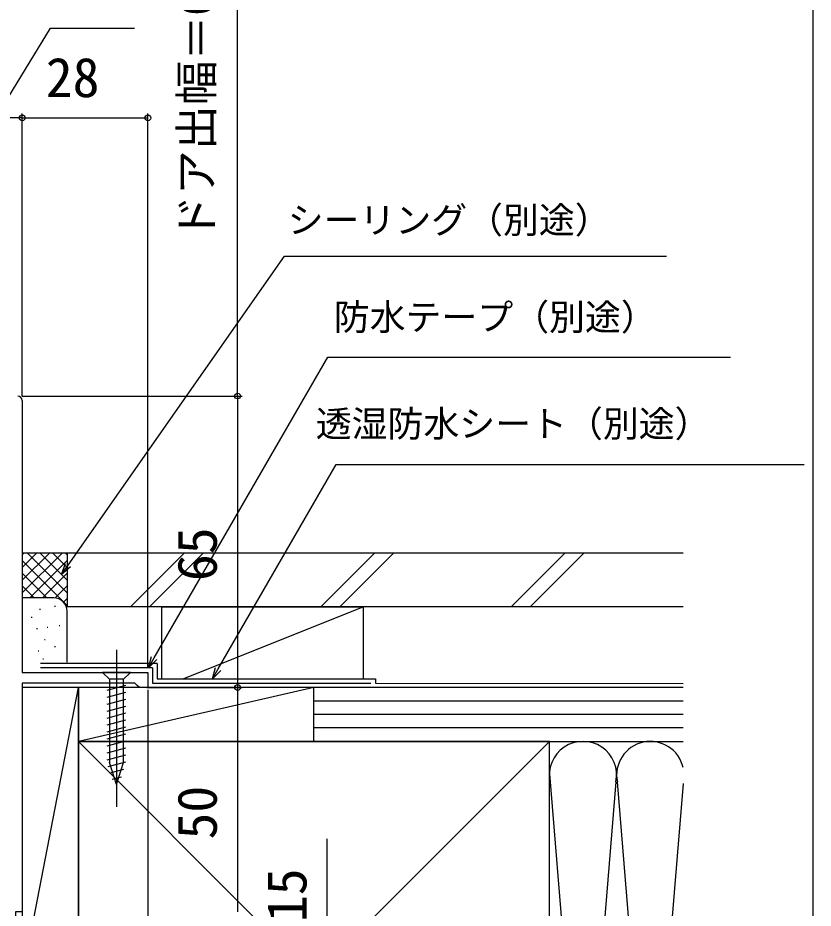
# Model space of a CAD drawing. Units: millimetres, scale not verified. Extents: x -525 to 525, y -783 to 778.
# Drawn here: x 347.7 to 525, y -508.8 to -310.3 of the extents above; entities that cross this region are included whole.
import ezdxf
from ezdxf.enums import TextEntityAlignment as Align

# ---------------------------------------------------------------- set-up
doc = ezdxf.new("R2010")
doc.units = ezdxf.units.MM
doc.header["$LTSCALE"] = 4
for name, color, linetype in [('0-2_YKK_11', 7, 'Continuous'), ('0-5_YKK_13', 4, 'Continuous'), ('0-7_YKK_D', 6, 'Continuous'), ('0-8_YKK_ZWAK', 7, 'Continuous'), ('0-9_YSS_K', 3, 'Continuous'), ('0-A_YSS_KE', 3, 'Continuous')]:
    doc.layers.add(name, color=color, linetype=linetype)
doc.styles.add('ＭＳ ゴシック', font='')
doc.styles.get('ＭＳ ゴシック').set_extended_font_data('MS Gothic')

msp = doc.modelspace()

# ---------------------------------------------------------------- linework, layer by layer
at = {"layer": '0-2_YKK_11'}
msp.add_lwpolyline([(348.684, -395.6), (348.684, -456.2), (376.684, -456.2), (376.684, -459.6), (374.784, -459.6), (374.284, -459.1), (373.784, -458.6), (348.684, -458.6), (348.684, -509.6), (347.184, -509.6), (347.184, -522.1), (348.684, -522.1), (348.684, -524.6), (344.684, -524.6), (344.684, -509.6)], dxfattribs=at)
msp.add_arc((347.684, -395.6), 1, 0.00001, 89.99999, dxfattribs=at)
at = {"layer": '0-5_YKK_13'}
for p, q in [((369.684, -451.166), (369.685, -486.2)), ((372.784, -456.2), (366.584, -456.2)), ((366.584, -456.2), (368.134, -457.75)), ((372.784, -456.2), (371.234, -457.75)), ((368.134, -457.75), (368.135, -476.284)), ((371.234, -457.75), (368.134, -457.75)), ((371.235, -476.284), (371.234, -457.75)), ((367.584, -460.176), (371.784, -459.051)), ((367.584, -461.729), (371.784, -460.604)), ((367.584, -463.282), (371.784, -462.157)), ((367.584, -464.835), (371.784, -463.71)), ((367.584, -466.388), (371.784, -465.263)), ((367.585, -467.941), (371.785, -466.816)), ((367.585, -469.494), (371.785, -468.368)), ((367.585, -471.047), (371.785, -469.921)), ((367.585, -472.6), (371.785, -471.474)), ((367.585, -474.153), (371.785, -473.027)), ((367.585, -475.706), (371.785, -474.58)), ((367.843, -477.189), (371.785, -476.133)), ((369.685, -481.2), (368.135, -476.284)), ((369.685, -481.2), (371.235, -476.284)), ((368.295, -478.621), (371.331, -477.808)), ((368.746, -480.053), (370.796, -479.504))]:
    msp.add_line(p, q, dxfattribs=at)
at = {"layer": '0-7_YKK_D'}
for p, q in [((396.684, -394.6), (396.684, -165.428)), ((348.683, -332.602), (336.684, -332.602)), ((348.683, -394.6), (348.683, -331.602)), ((348.684, -392.6), (348.684, -331.602)), ((348.684, -332.602), (376.684, -332.602)), ((376.684, -455.2), (376.684, -331.602)), ((348.684, -394.6), (397.684, -394.6)), ((348.684, -394.6), (397.682, -394.6)), ((396.682, -394.6), (396.682, -459.6)), ((376.484, -459.6), (397.682, -459.6)), ((376.484, -459.6), (397.682, -459.6)), ((376.684, -460.1), (376.684, -751.1)), ((396.682, -459.6), (396.682, -509.6))]:
    msp.add_line(p, q, dxfattribs=at)
for points in [[(342.683, -332.602), (354.972, -312.602), (373.699, -312.602)], [(357.445, -434.392), (358.907, -432.303), (407.134, -363.429), (492.309, -363.429)], [(376.813, -455.207), (378.088, -452.999), (416.786, -385.972), (506.544, -385.972)], [(391.099, -457.638), (392.374, -455.43), (418.683, -409.861), (522.994, -409.861)], [(359.467, -432.695), (357.445, -434.392), (358.348, -431.911)], [(378.679, -453.34), (376.813, -455.207), (377.496, -452.657)], [(392.966, -455.772), (391.099, -457.638), (391.782, -455.088)], [(396.682, -517.1), (416.682, -512.04), (416.682, -493.313)]]:
    msp.add_lwpolyline(points, dxfattribs=at)
for centre in [(348.683, -332.602), (348.684, -332.602), (376.684, -332.602), (396.682, -394.6), (396.684, -394.6), (396.682, -459.6), (396.682, -459.6)]:
    msp.add_circle(centre, 0.637, dxfattribs=at)
at = {"layer": '0-8_YKK_ZWAK'}
msp.add_lwpolyline([(-525, -782.6), (525, -782.6), (525, 747.4)], dxfattribs=at)
at = {"layer": '0-9_YSS_K'}
for p, q in [((358.682, -429.6), (348.682, -429.6)), ((348.682, -438.458), (357.54, -429.6)), ((348.682, -435.629), (354.712, -429.6)), ((348.682, -432.801), (351.883, -429.6)), ((348.682, -429.973), (349.055, -429.6)), ((349.824, -429.6), (358.682, -438.458)), ((352.653, -429.6), (358.682, -435.629)), ((355.481, -429.6), (358.682, -432.801)), ((358.31, -429.6), (358.682, -429.973)), ((384.792, -429.6), (372.792, -441.6)), ((389.035, -429.6), (377.035, -441.6)), ((427.219, -429.6), (415.219, -441.6)), ((431.461, -429.6), (419.461, -441.6)), ((469.645, -429.6), (457.645, -441.6)), ((473.888, -429.6), (461.888, -441.6)), ((348.682, -431.286), (358.682, -441.286)), ((350.368, -439.6), (358.682, -431.286)), ((348.682, -434.115), (354.167, -439.6)), ((353.197, -439.6), (358.682, -434.115)), ((348.682, -436.943), (351.357, -439.618)), ((356.008, -439.618), (358.682, -436.943)), ((355.682, -439.6), (348.682, -439.6)), ((357.888, -440.566), (358.682, -439.772)), ((352.539, -442.095), (352.739, -442.095)), ((355.877, -441.428), (356.077, -441.428)), ((358.682, -453.9), (358.682, -442.6)), ((379.682, -441.6), (379.682, -457.6)), ((379.682, -441.6), (424.682, -441.6)), ((384.682, -457.6), (424.682, -441.6)), ((424.682, -441.6), (424.682, -457.6)), ((350.683, -443.926), (350.883, -443.926)), ((351.871, -446.435), (352.071, -446.435)), ((354.208, -446.101), (354.408, -446.101)), ((356.878, -445.767), (357.078, -445.767)), ((353.605, -448.894), (353.805, -448.894)), ((355.877, -450.441), (356.077, -450.441)), ((352.205, -451.442), (352.405, -451.442)), ((353.227, -453.22), (353.426, -453.22)), ((348.682, -524.6), (361.182, -459.6)), ((413.682, -459.6), (361.182, -471.6)), ((424.682, -459.6), (379.682, -459.6)), ((413.682, -471.6), (413.682, -459.6)), ((496, -459.6), (413.682, -459.6)), ((496, -462.6), (413.682, -462.6)), ((496, -465.6), (413.682, -465.6)), ((496, -468.6), (413.682, -468.6)), ((361.185, -576.6), (466.185, -471.6)), ((361.185, -471.6), (466.185, -576.6)), ((413.682, -471.6), (496, -471.6)), ((466.185, -471.6), (496, -471.6)), ((466.191, -478.794), (473.527, -567.568)), ((481.027, -480.632), (473.685, -569.481)), ((488.685, -569.481), (481.343, -480.632)), ((496, -480.955), (488.685, -569.481))]:
    msp.add_line(p, q, dxfattribs=at)
for points in [[(361.182, -524.6), (361.182, -459.6), (348.682, -459.6), (348.682, -524.6)], [(413.682, -471.6), (413.682, -459.6), (361.182, -459.6), (361.182, -471.6)]]:
    msp.add_lwpolyline(points, close=True, dxfattribs=at)
for centre, radius, start, end in [((355.682, -442.6), 3, 360, 90), ((473.685, -479.1), 7.5, 348.21668, 191.78379), ((488.685, -479.1), 7.5, 12.74519, 191.78379)]:
    msp.add_arc(centre, radius, start, end, dxfattribs=at)
at = {"layer": '0-A_YSS_KE'}
for p, q in [((496, -429.6), (358.682, -429.6)), ((358.682, -429.6), (358.682, -441.6)), ((496, -441.6), (358.682, -441.6)), ((378.717, -454.206), (352.717, -454.202)), ((377.717, -455.206), (352.717, -455.202)), ((427.416, -457.644), (427.416, -458.644)), ((427.416, -458.644), (496, -458.655)), ((466.185, -485.565), (466.185, -471.6)), ((466.185, -576.6), (466.185, -479.1))]:
    msp.add_line(p, q, dxfattribs=at)
for points in [[(378.717, -454.206), (378.716, -457.636), (427.416, -457.644)], [(377.717, -455.206), (377.716, -458.636), (426.416, -458.644)], [(466.185, -471.6), (361.185, -471.6), (361.185, -576.6), (466.185, -576.6)]]:
    msp.add_lwpolyline(points, dxfattribs=at)

# ---------------------------------------------------------------- texts
at = {"layer": '0-7_YKK_D', "style": 'ＭＳ ゴシック'}
for s, height, p in [('ドア出幅＝0.985DW－23.3', 7.331, (393.377, -359.787)), ('65', 8.798, (394.682, -435.861)), ('50', 8.798, (394.682, -493.464)), ('15', 8.798, (414.682, -511.881))]:
    msp.add_text(s, height=height, rotation=90, dxfattribs=at).set_placement(p, align=Align.BOTTOM_LEFT)
for s, height, p in [('28', 8.798, (353.922, -330.602)), ('シーリング（別途）', 5.865, (407.847, -360.05)), ('防水テープ（別途）', 5.865, (418.123, -381.688)), ('透湿防水シート（別途）', 5.865, (414.11, -405.469))]:
    msp.add_text(s, height=height, dxfattribs=at).set_placement(p, align=Align.BOTTOM_LEFT)

doc.saveas('drawing.dxf')
